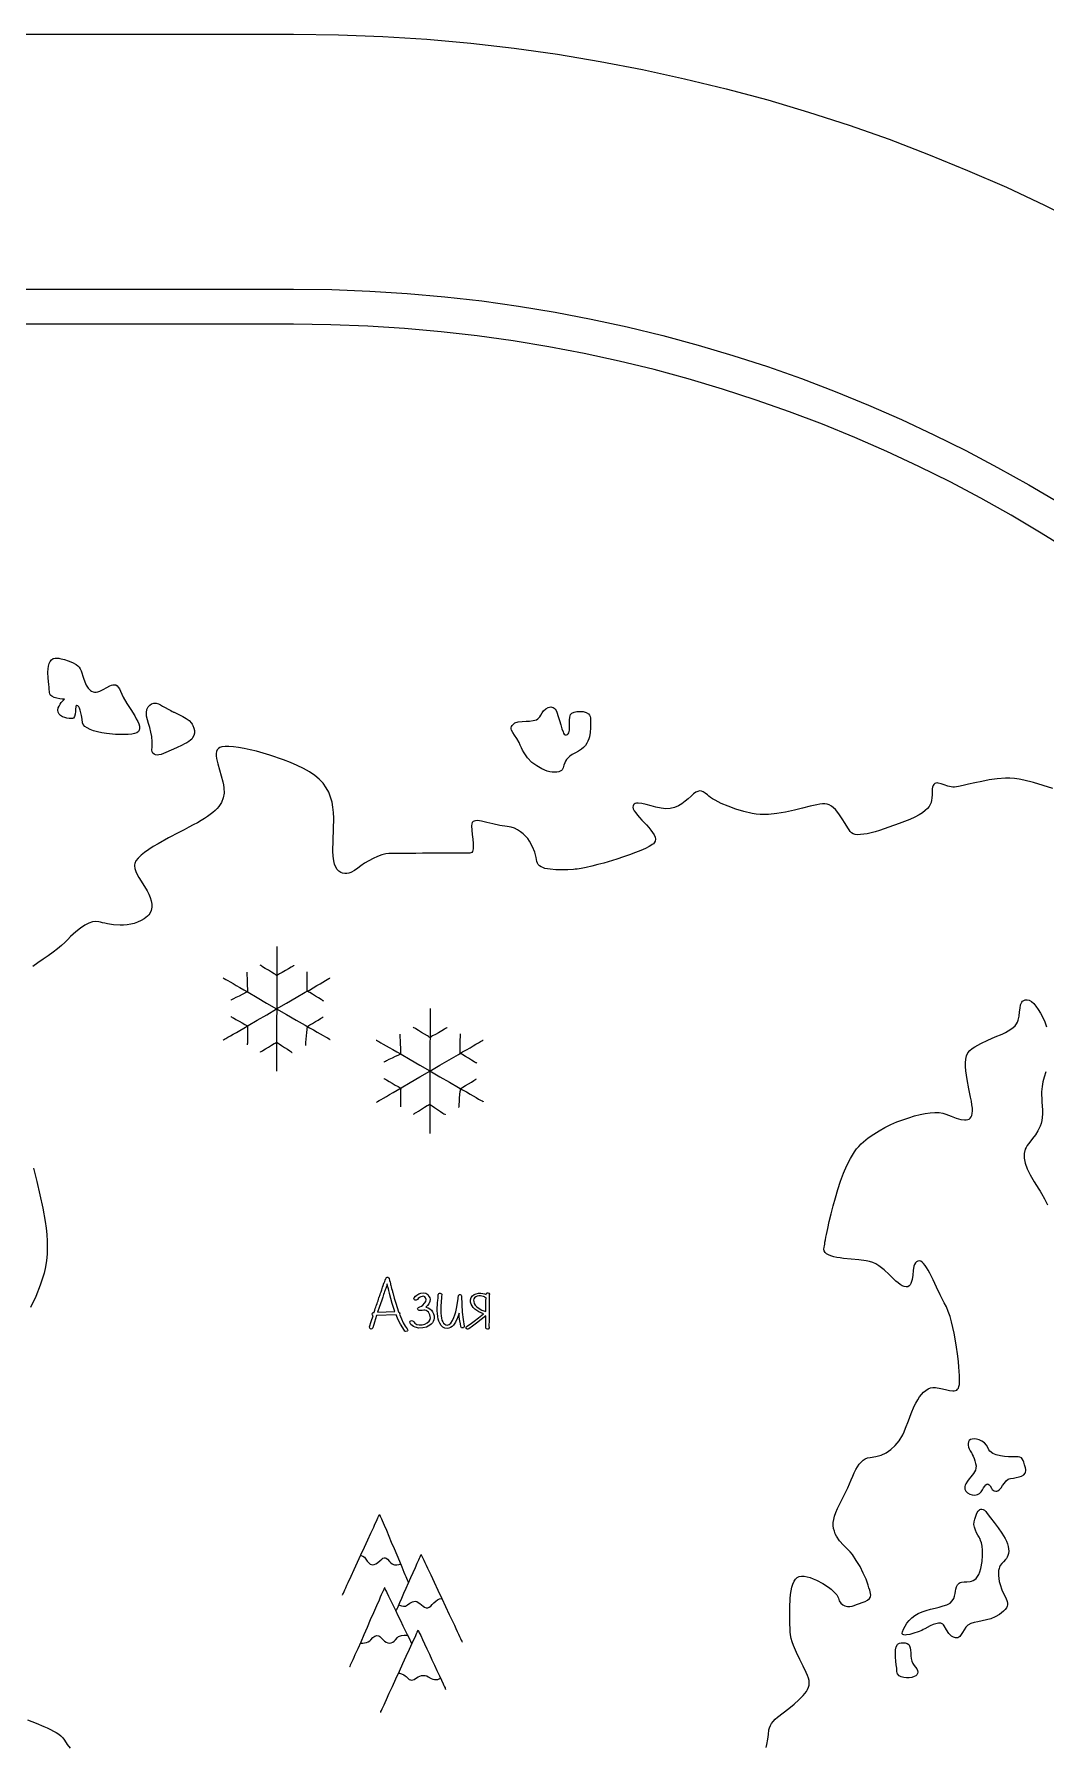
# Model space of a CAD drawing. Header units: millimetres. Extents: x 299 to 601, y 84 to 516.
# Drawn here: x 478.3 to 539.7, y 411.7 to 515.6 of the extents above; entities that cross this region are included whole.
import ezdxf

# ---------------------------------------------------------------- set-up
doc = ezdxf.new("R2010")
doc.units = ezdxf.units.MM
doc.layers.get('0').update_dxf_attribs({"linetype": 'CONTINUOUS', "true_color": 0xffffff})

msp = doc.modelspace()

# ---------------------------------------------------------------- linework, layer by layer
at = {"linetype": 'CONTINUOUS', "true_color": 0xffffff}
for points in [[(404.32, 515.58), (494.06, 515.58), (496.78, 515.54), (499.47, 515.44), (502.15, 515.27), (504.81, 515.03), (507.45, 514.73), (510.07, 514.36), (512.67, 513.93), (515.25, 513.44), (517.8, 512.88), (520.33, 512.27), (522.84, 511.59), (525.32, 510.85), (527.78, 510.05), (530.21, 509.2), (532.61, 508.28), (534.98, 507.31), (537.33, 506.29), (539.64, 505.21), (541.92, 504.07)], [(404.32, 500.11), (494.06, 500.11), (496.38, 500.08), (498.68, 499.99), (500.96, 499.84), (503.23, 499.64), (505.48, 499.39), (507.72, 499.07), (509.93, 498.71), (512.13, 498.28), (514.31, 497.81), (516.47, 497.28), (518.61, 496.7), (520.72, 496.08), (522.82, 495.4), (524.89, 494.67), (526.94, 493.89), (528.96, 493.06), (530.96, 492.19), (532.93, 491.26), (534.88, 490.3), (536.8, 489.28), (538.69, 488.23), (540.55, 487.13)], [(541.24, 484.18), (539.45, 485.3), (537.63, 486.38), (535.78, 487.41), (533.91, 488.4), (532.01, 489.34), (530.08, 490.24), (528.13, 491.09), (526.16, 491.9), (524.16, 492.66), (522.14, 493.37), (520.09, 494.04), (518.02, 494.65), (515.94, 495.22), (513.83, 495.73), (511.7, 496.19), (509.56, 496.6), (507.39, 496.96), (505.21, 497.27), (503.01, 497.52), (500.8, 497.72), (498.57, 497.86), (496.32, 497.94), (494.06, 497.97), (488.18, 497.97), (482.41, 497.97), (476.74, 497.97)], [(479.75, 477.7), (479.76, 477.7), (479.8, 477.7), (479.86, 477.68), (479.94, 477.67), (480.04, 477.65), (480.15, 477.62), (480.38, 477.55), (480.63, 477.45), (480.86, 477.31), (480.96, 477.23), (481.04, 477.15), (481.11, 477.05), (481.16, 476.94), (481.3, 476.48), (481.38, 476.26), (481.47, 476.06), (481.58, 475.88), (481.72, 475.75), (481.79, 475.7), (481.88, 475.67), (481.97, 475.65), (482.08, 475.65), (482.18, 475.67), (482.29, 475.7), (482.5, 475.8), (482.71, 475.92), (482.9, 476.03), (483, 476.07), (483.09, 476.09), (483.17, 476.09), (483.26, 476.08), (483.34, 476.03), (483.41, 475.95), (483.49, 475.84), (483.55, 475.7), (483.63, 475.52), (483.72, 475.34), (483.94, 474.96), (484.18, 474.58), (484.41, 474.21), (484.51, 474.03), (484.6, 473.86), (484.66, 473.71), (484.7, 473.57), (484.71, 473.44), (484.69, 473.33), (484.64, 473.25), (484.54, 473.18), (484.4, 473.14), (484.23, 473.1), (484.01, 473.08), (483.78, 473.07), (483.52, 473.07), (483.25, 473.08), (482.69, 473.14), (482.42, 473.18), (482.16, 473.24), (481.92, 473.3), (481.7, 473.38), (481.52, 473.47), (481.38, 473.56), (481.29, 473.67), (481.25, 473.78), (481.22, 474.01), (481.19, 474.22), (481.15, 474.39), (481.11, 474.54), (481.06, 474.66), (481.01, 474.75), (480.96, 474.81), (480.9, 474.84), (480.88, 474.84), (480.86, 474.82), (480.84, 474.79), (480.83, 474.74), (480.82, 474.61), (480.81, 474.46), (480.79, 474.3), (480.75, 474.17), (480.69, 474.07), (480.64, 474.05), (480.58, 474.04), (480.44, 474.04), (480.3, 474.06), (480.16, 474.1), (480.03, 474.15), (479.91, 474.22), (479.82, 474.31), (479.76, 474.42), (479.75, 474.54), (479.77, 474.68), (479.82, 474.8), (479.88, 474.92), (479.95, 475.02), (480.02, 475.1), (480.08, 475.16), (480.13, 475.2), (480.14, 475.21), (480.13, 475.21), (480.1, 475.22), (480.06, 475.22), (480, 475.22), (479.86, 475.24), (479.69, 475.27), (479.53, 475.32), (479.38, 475.39), (479.32, 475.43), (479.28, 475.48), (479.25, 475.54), (479.24, 475.61), (479.24, 475.69), (479.22, 475.81), (479.21, 475.95), (479.19, 476.11), (479.15, 476.48), (479.14, 476.86), (479.15, 477.05), (479.17, 477.22), (479.21, 477.37), (479.27, 477.5), (479.35, 477.61), (479.46, 477.68), (479.59, 477.71), (479.75, 477.7), (479.75, 477.7), (479.75, 477.7)], [(486.77, 474.43), (486.8, 474.42), (486.84, 474.4), (486.97, 474.34), (487.14, 474.26), (487.33, 474.16), (487.53, 474.04), (487.71, 473.91), (487.85, 473.76), (487.91, 473.69), (487.95, 473.61), (488, 473.46), (488.04, 473.31), (488.04, 473.16), (488.01, 473.01), (487.93, 472.86), (487.87, 472.79), (487.79, 472.72), (487.69, 472.64), (487.58, 472.57), (487.44, 472.5), (487.29, 472.42), (486.95, 472.27), (486.62, 472.11), (486.3, 471.97), (486.15, 471.91), (486.01, 471.86), (485.88, 471.83), (485.77, 471.82), (485.67, 471.83), (485.59, 471.87), (485.52, 471.93), (485.48, 472.02), (485.46, 472.14), (485.47, 472.3), (485.48, 472.63), (485.45, 472.94), (485.39, 473.22), (485.32, 473.49), (485.24, 473.73), (485.18, 473.96), (485.13, 474.18), (485.12, 474.4), (485.15, 474.59), (485.22, 474.74), (485.32, 474.85), (485.44, 474.93), (485.58, 474.97), (485.72, 474.97), (485.85, 474.94), (485.97, 474.88), (486.09, 474.8), (486.22, 474.72), (486.48, 474.58), (486.6, 474.52), (486.69, 474.47), (486.75, 474.44), (486.77, 474.43), (486.77, 474.43), (486.77, 474.43)], [(507.48, 473.78), (507.7, 473.84), (507.93, 473.86), (508.17, 473.87), (508.39, 473.88), (508.61, 473.91), (508.8, 473.97), (508.88, 474.02), (508.95, 474.08), (509.01, 474.15), (509.06, 474.24), (509.14, 474.38), (509.24, 474.51), (509.37, 474.62), (509.52, 474.7), (509.59, 474.73), (509.67, 474.74), (509.74, 474.73), (509.81, 474.71), (509.87, 474.67), (509.94, 474.61), (509.99, 474.53), (510.04, 474.42), (510.13, 474.17), (510.2, 473.91), (510.28, 473.65), (510.35, 473.42), (510.42, 473.23), (510.45, 473.16), (510.49, 473.1), (510.54, 473.06), (510.58, 473.04), (510.63, 473.04), (510.68, 473.07), (510.72, 473.12), (510.76, 473.18), (510.8, 473.34), (510.81, 473.53), (510.81, 473.74), (510.81, 473.95), (510.83, 474.13), (510.87, 474.28), (510.91, 474.33), (510.95, 474.37), (511.09, 474.42), (511.26, 474.46), (511.45, 474.47), (511.64, 474.46), (511.82, 474.41), (511.97, 474.32), (512.02, 474.25), (512.06, 474.17), (512.08, 474.08), (512.08, 473.97), (512.08, 473.73), (512.08, 473.47), (512.07, 473.2), (512.03, 472.93), (511.99, 472.8), (511.93, 472.67), (511.86, 472.54), (511.77, 472.41), (511.66, 472.29), (511.53, 472.17), (511.36, 472.06), (511.17, 471.95), (510.98, 471.85), (510.83, 471.75), (510.72, 471.65), (510.63, 471.55), (510.56, 471.45), (510.52, 471.36), (510.46, 471.2), (510.42, 471.05), (510.36, 470.93), (510.32, 470.88), (510.25, 470.84), (510.16, 470.81), (510.04, 470.79), (509.9, 470.78), (509.76, 470.79), (509.61, 470.81), (509.45, 470.85), (509.13, 470.98), (508.82, 471.16), (508.53, 471.38), (508.26, 471.65), (508.05, 471.95), (507.96, 472.11), (507.89, 472.27), (507.82, 472.43), (507.75, 472.58), (507.61, 472.82), (507.47, 473.03), (507.36, 473.19), (507.29, 473.34), (507.27, 473.41), (507.27, 473.48), (507.29, 473.55), (507.33, 473.62), (507.4, 473.7), (507.48, 473.78), (507.48, 473.78), (507.48, 473.78)], [(540.16, 469.79), (539.57, 469.97), (538.98, 470.15), (538.39, 470.3), (538.1, 470.35), (537.82, 470.39), (537.54, 470.41), (537.28, 470.41), (536.77, 470.37), (536.29, 470.31), (535.84, 470.22), (535.42, 470.14), (535.04, 470.05), (534.71, 469.97), (534.42, 469.91), (534.19, 469.88), (534.08, 469.88), (533.98, 469.89), (533.77, 469.94), (533.56, 470.01), (533.37, 470.08), (533.2, 470.12), (533.12, 470.13), (533.05, 470.12), (532.99, 470.09), (532.93, 470.04), (532.89, 469.98), (532.85, 469.88), (532.83, 469.77), (532.82, 469.66), (532.82, 469.43), (532.81, 469.2), (532.79, 469.08), (532.76, 468.95), (532.71, 468.83), (532.64, 468.7), (532.54, 468.58), (532.41, 468.45), (532.24, 468.32), (532.03, 468.19), (531.77, 468.05), (531.47, 467.92), (530.82, 467.66), (530.2, 467.44), (529.63, 467.25), (529.37, 467.17), (529.12, 467.1), (528.89, 467.05), (528.68, 467.02), (528.48, 467), (528.31, 466.99), (528.16, 467.01), (528.03, 467.05), (527.92, 467.1), (527.85, 467.18), (527.78, 467.28), (527.71, 467.4), (527.55, 467.67), (527.37, 467.96), (527.17, 468.25), (526.95, 468.51), (526.83, 468.62), (526.71, 468.72), (526.58, 468.8), (526.45, 468.85), (526.31, 468.87), (526.16, 468.87), (526.01, 468.84), (525.83, 468.8), (525.63, 468.76), (525.42, 468.71), (524.96, 468.59), (524.46, 468.47), (523.93, 468.36), (523.4, 468.28), (522.88, 468.22), (522.63, 468.22), (522.38, 468.22), (522.14, 468.24), (521.9, 468.28), (521.4, 468.39), (520.91, 468.53), (520.44, 468.71), (520.02, 468.89), (519.83, 468.98), (519.66, 469.08), (519.5, 469.17), (519.37, 469.25), (519.26, 469.33), (519.18, 469.4), (519.05, 469.51), (518.93, 469.59), (518.82, 469.64), (518.71, 469.65), (518.6, 469.62), (518.48, 469.56), (518.34, 469.47), (518.19, 469.33), (518.02, 469.17), (517.83, 469.02), (517.63, 468.87), (517.42, 468.74), (517.18, 468.64), (516.93, 468.58), (516.66, 468.56), (516.51, 468.57), (516.37, 468.59), (516.06, 468.66), (515.76, 468.74), (515.47, 468.82), (515.2, 468.88), (514.98, 468.9), (514.88, 468.9), (514.8, 468.88), (514.74, 468.85), (514.7, 468.81), (514.67, 468.74), (514.66, 468.66), (514.68, 468.56), (514.74, 468.44), (514.83, 468.31), (514.93, 468.18), (515.06, 468.03), (515.2, 467.88), (515.48, 467.58), (515.62, 467.42), (515.74, 467.27), (515.85, 467.12), (515.94, 466.97), (516, 466.84), (516.02, 466.71), (516.01, 466.59), (515.95, 466.49), (515.9, 466.44), (515.83, 466.39), (515.75, 466.34), (515.65, 466.28), (515.42, 466.16), (515.13, 466.03), (514.81, 465.9), (514.46, 465.77), (514.08, 465.64), (513.69, 465.51), (512.9, 465.27), (512.52, 465.17), (512.16, 465.08), (511.82, 465), (511.52, 464.94), (511.27, 464.9), (511.16, 464.89), (511.06, 464.88), (510.71, 464.86), (510.34, 464.85), (509.97, 464.86), (509.63, 464.89), (509.32, 464.94), (509.19, 464.99), (509.08, 465.04), (508.98, 465.1), (508.91, 465.18), (508.86, 465.26), (508.83, 465.36), (508.81, 465.48), (508.78, 465.61), (508.7, 465.92), (508.56, 466.25), (508.38, 466.59), (508.27, 466.75), (508.14, 466.9), (508, 467.05), (507.84, 467.17), (507.66, 467.29), (507.47, 467.38), (507.26, 467.44), (507.03, 467.48), (506.57, 467.55), (506.16, 467.64), (505.79, 467.73), (505.47, 467.8), (505.34, 467.82), (505.22, 467.84), (505.11, 467.83), (505.02, 467.81), (504.96, 467.78), (504.9, 467.72), (504.87, 467.64), (504.86, 467.53), (504.88, 467.27), (504.9, 467), (504.94, 466.72), (504.96, 466.46), (504.97, 466.22), (504.96, 466.12), (504.94, 466.04), (504.91, 465.97), (504.87, 465.91), (504.82, 465.88), (504.75, 465.87), (504.7, 465.87), (504.63, 465.87), (504.54, 465.87), (504.44, 465.87), (504.32, 465.87), (504.18, 465.87), (503.87, 465.87), (503.51, 465.86), (503.13, 465.86), (502.72, 465.86), (502.3, 465.86), (501.88, 465.86), (501.47, 465.85), (501.09, 465.85), (500.73, 465.85), (500.42, 465.85), (500.28, 465.85), (500.16, 465.85), (500.05, 465.85), (499.96, 465.85), (499.89, 465.85), (499.84, 465.85), (499.65, 465.82), (499.42, 465.76), (499.16, 465.67), (498.89, 465.54), (498.62, 465.4), (498.37, 465.25), (498.14, 465.1), (497.95, 464.95), (497.76, 464.81), (497.53, 464.7), (497.41, 464.66), (497.28, 464.64), (497.16, 464.63), (497.03, 464.65), (496.92, 464.7), (496.81, 464.77), (496.71, 464.88), (496.62, 465.02), (496.55, 465.2), (496.5, 465.41), (496.46, 465.68), (496.45, 465.98), (496.46, 466.66), (496.49, 467.33), (496.5, 468), (496.48, 468.33), (496.44, 468.65), (496.39, 468.97), (496.3, 469.27), (496.19, 469.56), (496.04, 469.84), (495.85, 470.11), (495.62, 470.36), (495.35, 470.59), (495.02, 470.8), (494.65, 471), (494.27, 471.19), (493.86, 471.37), (493.45, 471.53), (492.62, 471.82), (492.21, 471.94), (491.81, 472.05), (491.42, 472.14), (491.06, 472.22), (490.72, 472.28), (490.41, 472.32), (490.13, 472.34), (489.9, 472.34), (489.71, 472.32), (489.58, 472.28), (489.49, 472.22), (489.42, 472.13), (489.38, 472.03), (489.36, 471.91), (489.36, 471.77), (489.38, 471.62), (489.46, 471.29), (489.56, 470.93), (489.67, 470.56), (489.77, 470.19), (489.81, 470.01), (489.83, 469.83), (489.84, 469.51), (489.79, 469.22), (489.69, 468.95), (489.61, 468.82), (489.52, 468.7), (489.41, 468.57), (489.29, 468.45), (489.15, 468.33), (489, 468.21), (488.83, 468.09), (488.64, 467.97), (488.44, 467.84), (488.22, 467.71), (487.97, 467.58), (487.7, 467.44), (487.41, 467.28), (487.1, 467.12), (486.46, 466.79), (485.83, 466.44), (485.53, 466.27), (485.26, 466.09), (485.01, 465.91), (484.8, 465.74), (484.62, 465.57), (484.49, 465.4), (484.42, 465.24), (484.4, 465.16), (484.39, 465.09), (484.42, 464.93), (484.48, 464.76), (484.56, 464.58), (484.67, 464.39), (484.91, 464), (485.16, 463.59), (485.26, 463.38), (485.36, 463.18), (485.42, 462.97), (485.46, 462.77), (485.46, 462.58), (485.42, 462.39), (485.32, 462.21), (485.26, 462.13), (485.18, 462.04), (484.99, 461.89), (484.8, 461.77), (484.59, 461.68), (484.38, 461.6), (484.17, 461.55), (483.95, 461.52), (483.74, 461.5), (483.53, 461.5), (483.12, 461.52), (482.76, 461.58), (482.6, 461.61), (482.45, 461.64), (482.33, 461.67), (482.23, 461.7), (482.04, 461.72), (481.84, 461.69), (481.62, 461.62), (481.38, 461.5), (481.12, 461.32), (480.83, 461.09), (480.68, 460.95), (480.52, 460.8), (480.35, 460.63), (480.17, 460.45), (479.97, 460.26), (479.73, 460.06), (479.46, 459.85), (479.16, 459.64), (478.85, 459.43), (478.53, 459.21), (478.22, 458.98)], [(493.04, 460.2), (493.04, 460.18), (493.04, 460.11), (493.04, 460.01), (493.04, 459.87), (493.04, 459.7), (493.04, 459.5), (493.04, 459.27), (493.04, 459.02), (493.04, 458.74), (493.04, 458.44), (493.04, 458.13), (493.04, 457.8), (493.04, 457.12), (493.04, 456.41), (493.03, 455.71), (493.03, 455.03), (493.03, 454.7), (493.03, 454.39), (493.03, 454.09), (493.03, 453.81), (493.03, 453.56), (493.03, 453.33), (493.03, 453.13), (493.03, 452.96), (493.03, 452.82), (493.03, 452.72), (493.03, 452.65), (493.03, 452.63)], [(489.78, 458.29), (489.8, 458.28), (489.85, 458.25), (489.94, 458.2), (490.06, 458.13), (490.21, 458.05), (490.38, 457.95), (490.58, 457.83), (490.79, 457.71), (491.03, 457.57), (491.29, 457.42), (491.84, 457.11), (492.42, 456.77), (493.03, 456.42), (493.63, 456.07), (494.22, 455.74), (494.77, 455.42), (495.03, 455.27), (495.26, 455.14), (495.48, 455.01), (495.68, 454.9), (495.85, 454.8), (496, 454.71), (496.12, 454.65), (496.21, 454.6), (496.26, 454.56), (496.28, 454.55)], [(489.79, 454.52), (489.81, 454.53), (489.87, 454.57), (489.95, 454.62), (490.07, 454.69), (490.22, 454.77), (490.39, 454.87), (490.59, 454.99), (490.8, 455.11), (491.04, 455.25), (491.29, 455.4), (491.84, 455.72), (492.43, 456.06), (493.03, 456.41), (493.63, 456.76), (494.22, 457.1), (494.76, 457.42), (495.02, 457.56), (495.25, 457.7), (495.47, 457.83), (495.67, 457.94), (495.84, 458.04), (495.99, 458.13), (496.1, 458.2), (496.19, 458.25), (496.25, 458.28), (496.26, 458.29)], [(491.21, 458.64), (491.21, 458.63), (491.22, 458.59), (491.22, 458.53), (491.22, 458.46), (491.23, 458.26), (491.24, 458.04), (491.24, 457.82), (491.25, 457.63), (491.25, 457.55), (491.26, 457.49), (491.26, 457.45), (491.26, 457.44), (491.25, 457.44), (491.21, 457.42), (491.16, 457.4), (491.1, 457.36), (490.94, 457.29), (490.75, 457.19), (490.56, 457.1), (490.4, 457.03), (490.33, 456.99), (490.28, 456.97), (490.25, 456.95), (490.24, 456.95)], [(494.08, 459.04), (494.07, 459.03), (494.04, 459.02), (493.99, 458.99), (493.92, 458.95), (493.75, 458.85), (493.56, 458.74), (493.37, 458.63), (493.2, 458.54), (493.14, 458.5), (493.09, 458.47), (493.05, 458.45), (493.04, 458.44), (493.03, 458.45), (493, 458.47), (492.95, 458.5), (492.88, 458.54), (492.72, 458.64), (492.53, 458.76), (492.34, 458.87), (492.18, 458.97), (492.12, 459.01), (492.07, 459.04), (492.03, 459.06), (492.02, 459.07)], [(495.88, 456.89), (495.87, 456.9), (495.84, 456.91), (495.79, 456.94), (495.73, 456.98), (495.57, 457.08), (495.38, 457.19), (495.2, 457.3), (495.04, 457.4), (494.98, 457.43), (494.93, 457.46), (494.89, 457.48), (494.88, 457.49), (494.88, 457.5), (494.88, 457.54), (494.88, 457.6), (494.88, 457.67), (494.89, 457.86), (494.89, 458.08), (494.89, 458.3), (494.89, 458.49), (494.89, 458.56), (494.89, 458.62), (494.89, 458.66), (494.89, 458.67)], [(502.34, 456.43), (502.34, 456.41), (502.34, 456.35), (502.34, 456.24), (502.34, 456.11), (502.34, 455.93), (502.34, 455.73), (502.34, 455.5), (502.34, 455.25), (502.34, 454.97), (502.34, 454.68), (502.33, 454.36), (502.33, 454.04), (502.33, 453.35), (502.33, 452.65), (502.33, 451.94), (502.33, 451.26), (502.33, 450.93), (502.33, 450.62), (502.33, 450.32), (502.33, 450.04), (502.33, 449.79), (502.33, 449.56), (502.32, 449.36), (502.32, 449.19), (502.32, 449.05), (502.32, 448.95), (502.32, 448.88), (502.32, 448.86)], [(522.75, 411.58), (522.79, 411.76), (522.84, 412.08), (522.88, 412.37), (522.92, 412.65), (522.96, 412.78), (523.01, 412.91), (523.08, 413.03), (523.17, 413.16), (523.29, 413.29), (523.44, 413.42), (523.78, 413.69), (524.12, 413.95), (524.45, 414.21), (524.74, 414.47), (524.99, 414.73), (525.1, 414.85), (525.19, 414.98), (525.26, 415.11), (525.31, 415.24), (525.35, 415.37), (525.36, 415.5), (525.35, 415.64), (525.31, 415.79), (525.25, 415.95), (525.18, 416.13), (525, 416.51), (524.79, 416.92), (524.58, 417.34), (524.4, 417.77), (524.32, 417.99), (524.26, 418.2), (524.22, 418.41), (524.21, 418.61), (524.2, 418.82), (524.19, 419.05), (524.19, 419.3), (524.18, 419.55), (524.18, 420.09), (524.2, 420.61), (524.23, 420.86), (524.26, 421.09), (524.31, 421.31), (524.37, 421.5), (524.44, 421.67), (524.53, 421.8), (524.63, 421.9), (524.76, 421.95), (524.9, 421.97), (525.06, 421.97), (525.24, 421.94), (525.42, 421.89), (525.61, 421.82), (525.8, 421.74), (526.18, 421.54), (526.53, 421.31), (526.69, 421.19), (526.82, 421.07), (526.94, 420.95), (527.03, 420.84), (527.1, 420.73), (527.13, 420.64), (527.19, 420.48), (527.28, 420.35), (527.4, 420.25), (527.53, 420.18), (527.68, 420.14), (527.83, 420.13), (527.97, 420.15), (528.1, 420.2), (528.24, 420.27), (528.41, 420.32), (528.58, 420.38), (528.75, 420.45), (528.9, 420.53), (529.02, 420.63), (529.06, 420.69), (529.09, 420.75), (529.1, 420.83), (529.09, 420.92), (529.07, 421.02), (529.04, 421.14), (528.99, 421.28), (528.94, 421.44), (528.81, 421.79), (528.64, 422.17), (528.45, 422.56), (528.22, 422.94), (527.98, 423.29), (527.84, 423.45), (527.71, 423.59), (527.44, 423.86), (527.21, 424.12), (527.02, 424.41), (526.94, 424.55), (526.89, 424.71), (526.84, 424.87), (526.82, 425.05), (526.82, 425.23), (526.85, 425.42), (526.89, 425.63), (526.97, 425.85), (527.07, 426.08), (527.2, 426.33), (527.47, 426.85), (527.7, 427.35), (527.9, 427.83), (528, 428.05), (528.09, 428.25), (528.19, 428.45), (528.29, 428.62), (528.39, 428.78), (528.51, 428.91), (528.63, 429.02), (528.76, 429.11), (528.91, 429.16), (529.07, 429.19), (529.4, 429.24), (529.73, 429.33), (530.03, 429.47), (530.32, 429.66), (530.59, 429.91), (530.83, 430.2), (531.04, 430.56), (531.13, 430.75), (531.21, 430.97), (531.38, 431.41), (531.55, 431.86), (531.74, 432.29), (531.84, 432.49), (531.95, 432.68), (532.06, 432.86), (532.18, 433.01), (532.31, 433.15), (532.44, 433.26), (532.58, 433.35), (532.72, 433.41), (532.87, 433.44), (533.03, 433.43), (533.35, 433.38), (533.63, 433.32), (533.87, 433.26), (534.08, 433.23), (534.17, 433.23), (534.25, 433.25), (534.32, 433.28), (534.37, 433.33), (534.42, 433.4), (534.45, 433.49), (534.48, 433.61), (534.49, 433.76), (534.49, 433.94), (534.48, 434.16), (534.47, 434.41), (534.45, 434.69), (534.42, 435), (534.39, 435.33), (534.29, 436.02), (534.17, 436.73), (534, 437.42), (533.91, 437.74), (533.8, 438.04), (533.69, 438.32), (533.56, 438.57), (533.32, 439.05), (533.09, 439.52), (532.88, 439.97), (532.78, 440.17), (532.68, 440.37), (532.58, 440.55), (532.49, 440.71), (532.4, 440.84), (532.31, 440.96), (532.22, 441.04), (532.13, 441.1), (532.04, 441.12), (531.95, 441.11), (531.87, 441.07), (531.81, 441), (531.76, 440.9), (531.72, 440.79), (531.68, 440.54), (531.65, 440.26), (531.61, 439.99), (531.58, 439.86), (531.54, 439.75), (531.49, 439.66), (531.43, 439.6), (531.34, 439.55), (531.24, 439.54), (531.12, 439.56), (531, 439.61), (530.88, 439.68), (530.76, 439.78), (530.63, 439.89), (530.5, 440.01), (530.22, 440.29), (529.92, 440.57), (529.59, 440.82), (529.41, 440.93), (529.23, 441.02), (529.03, 441.09), (528.82, 441.13), (528.37, 441.19), (527.9, 441.23), (527.45, 441.27), (527.24, 441.3), (527.03, 441.33), (526.85, 441.37), (526.68, 441.42), (526.54, 441.48), (526.42, 441.55), (526.33, 441.63), (526.27, 441.72), (526.24, 441.83), (526.26, 441.96), (526.28, 442.04), (526.3, 442.14), (526.32, 442.26), (526.35, 442.4), (526.38, 442.55), (526.41, 442.72), (526.49, 443.09), (526.58, 443.51), (526.69, 443.97), (526.81, 444.45), (526.95, 444.95), (527.1, 445.45), (527.26, 445.96), (527.45, 446.44), (527.65, 446.91), (527.87, 447.34), (528.11, 447.73), (528.24, 447.91), (528.37, 448.07), (528.51, 448.22), (528.65, 448.35), (528.95, 448.58), (529.28, 448.81), (529.61, 449.02), (529.96, 449.21), (530.32, 449.39), (530.68, 449.55), (531.04, 449.69), (531.4, 449.81), (531.75, 449.92), (532.09, 450), (532.41, 450.07), (532.71, 450.11), (532.99, 450.12), (533.25, 450.12), (533.47, 450.09), (533.66, 450.03), (533.98, 449.9), (534.28, 449.79), (534.56, 449.71), (534.79, 449.67), (534.89, 449.68), (534.99, 449.7), (535.07, 449.73), (535.13, 449.79), (535.19, 449.86), (535.23, 449.95), (535.26, 450.07), (535.27, 450.22), (535.27, 450.39), (535.24, 450.59), (535.21, 450.81), (535.16, 451.05), (535.05, 451.57), (534.95, 452.12), (534.87, 452.66), (534.86, 452.91), (534.86, 453.15), (534.88, 453.37), (534.92, 453.57), (535, 453.74), (535.11, 453.88), (535.25, 454), (535.41, 454.11), (535.59, 454.22), (535.79, 454.32), (536.21, 454.52), (536.65, 454.71), (537.07, 454.89), (537.27, 454.99), (537.45, 455.08), (537.61, 455.18), (537.75, 455.28), (537.86, 455.39), (537.94, 455.5), (538, 455.61), (538.04, 455.73), (538.1, 455.98), (538.13, 456.23), (538.16, 456.46), (538.19, 456.66), (538.27, 456.83), (538.32, 456.89), (538.39, 456.93), (538.48, 456.96), (538.59, 456.97), (538.72, 456.94), (538.85, 456.87), (538.99, 456.74), (539.13, 456.58), (539.27, 456.38), (539.41, 456.15), (539.54, 455.89), (539.66, 455.62), (539.77, 455.33)], [(490.24, 455.96), (490.25, 455.95), (490.28, 455.93), (490.33, 455.9), (490.4, 455.87), (490.56, 455.77), (490.75, 455.67), (490.94, 455.56), (491.1, 455.47), (491.17, 455.43), (491.22, 455.4), (491.25, 455.39), (491.26, 455.38), (491.26, 455.37), (491.26, 455.33), (491.26, 455.27), (491.26, 455.2), (491.26, 455.02), (491.25, 454.81), (491.25, 454.6), (491.25, 454.41), (491.25, 454.34), (491.24, 454.28), (491.24, 454.25), (491.24, 454.23)], [(494.8, 454.2), (494.8, 454.22), (494.8, 454.25), (494.81, 454.31), (494.81, 454.38), (494.83, 454.57), (494.85, 454.77), (494.87, 454.98), (494.89, 455.17), (494.89, 455.24), (494.9, 455.3), (494.9, 455.33), (494.9, 455.35), (494.91, 455.35), (494.94, 455.37), (494.99, 455.4), (495.05, 455.44), (495.2, 455.53), (495.38, 455.64), (495.55, 455.74), (495.7, 455.84), (495.76, 455.87), (495.81, 455.9), (495.84, 455.92), (495.85, 455.93)], [(503.38, 455.27), (503.36, 455.26), (503.33, 455.25), (503.28, 455.22), (503.21, 455.18), (503.05, 455.08), (502.86, 454.97), (502.67, 454.86), (502.5, 454.77), (502.43, 454.73), (502.38, 454.7), (502.35, 454.68), (502.34, 454.68), (502.32, 454.68), (502.29, 454.7), (502.24, 454.73), (502.18, 454.77), (502.01, 454.87), (501.83, 454.99), (501.64, 455.1), (501.48, 455.2), (501.41, 455.24), (501.36, 455.27), (501.33, 455.29), (501.32, 455.3)], [(492.04, 453.79), (492.05, 453.8), (492.08, 453.82), (492.13, 453.85), (492.19, 453.89), (492.35, 453.98), (492.53, 454.1), (492.72, 454.21), (492.88, 454.31), (492.94, 454.34), (492.99, 454.38), (493.02, 454.39), (493.03, 454.4), (493.04, 454.39), (493.07, 454.37), (493.12, 454.34), (493.18, 454.3), (493.33, 454.2), (493.5, 454.08), (493.68, 453.96), (493.83, 453.86), (493.89, 453.82), (493.93, 453.79), (493.96, 453.77), (493.97, 453.76)], [(499.07, 454.52), (499.09, 454.51), (499.15, 454.48), (499.23, 454.43), (499.35, 454.36), (499.5, 454.28), (499.67, 454.18), (499.87, 454.07), (500.09, 453.94), (500.33, 453.8), (500.58, 453.66), (501.13, 453.34), (501.72, 453), (502.32, 452.65), (502.93, 452.3), (503.52, 451.97), (504.07, 451.65), (504.32, 451.5), (504.56, 451.37), (504.78, 451.24), (504.97, 451.13), (505.15, 451.03), (505.29, 450.94), (505.41, 450.88), (505.5, 450.83), (505.56, 450.79), (505.57, 450.78)], [(499.09, 450.75), (499.11, 450.76), (499.16, 450.8), (499.25, 450.85), (499.37, 450.92), (499.51, 451), (499.69, 451.1), (499.88, 451.22), (500.1, 451.34), (500.34, 451.48), (500.59, 451.63), (501.14, 451.95), (501.72, 452.29), (502.32, 452.64), (502.93, 452.99), (503.51, 453.33), (504.06, 453.65), (504.31, 453.8), (504.55, 453.93), (504.77, 454.06), (504.96, 454.18), (505.13, 454.28), (505.28, 454.36), (505.4, 454.43), (505.49, 454.48), (505.54, 454.51), (505.56, 454.52)], [(500.51, 454.87), (500.51, 454.86), (500.51, 454.82), (500.51, 454.76), (500.51, 454.69), (500.52, 454.49), (500.53, 454.27), (500.54, 454.05), (500.55, 453.86), (500.55, 453.78), (500.55, 453.72), (500.55, 453.68), (500.55, 453.67), (500.54, 453.67), (500.51, 453.65), (500.46, 453.63), (500.39, 453.59), (500.23, 453.52), (500.04, 453.43), (499.85, 453.34), (499.69, 453.26), (499.63, 453.23), (499.58, 453.2), (499.54, 453.19), (499.53, 453.18)], [(505.18, 453.12), (505.17, 453.13), (505.13, 453.14), (505.08, 453.17), (505.02, 453.21), (504.86, 453.31), (504.68, 453.42), (504.49, 453.53), (504.33, 453.63), (504.27, 453.66), (504.22, 453.69), (504.19, 453.71), (504.18, 453.72), (504.18, 453.73), (504.18, 453.77), (504.18, 453.83), (504.18, 453.9), (504.18, 454.09), (504.18, 454.31), (504.18, 454.53), (504.19, 454.72), (504.19, 454.79), (504.19, 454.85), (504.19, 454.89), (504.19, 454.9)], [(499.53, 452.19), (499.54, 452.18), (499.58, 452.16), (499.63, 452.14), (499.69, 452.1), (499.86, 452.01), (500.04, 451.9), (500.23, 451.79), (500.4, 451.7), (500.46, 451.66), (500.51, 451.63), (500.54, 451.62), (500.56, 451.61), (500.56, 451.6), (500.56, 451.56), (500.55, 451.5), (500.55, 451.43), (500.55, 451.25), (500.55, 451.04), (500.54, 450.83), (500.54, 450.64), (500.54, 450.57), (500.54, 450.51), (500.54, 450.48), (500.54, 450.46)], [(504.09, 450.43), (504.09, 450.45), (504.1, 450.48), (504.1, 450.54), (504.11, 450.61), (504.13, 450.8), (504.14, 451), (504.16, 451.21), (504.18, 451.4), (504.19, 451.47), (504.19, 451.53), (504.2, 451.56), (504.2, 451.58), (504.21, 451.58), (504.24, 451.6), (504.28, 451.63), (504.34, 451.67), (504.5, 451.76), (504.67, 451.87), (504.85, 451.97), (505, 452.07), (505.06, 452.1), (505.11, 452.13), (505.14, 452.15), (505.15, 452.16)], [(539.73, 452.59), (539.63, 452.28), (539.55, 451.99), (539.5, 451.7), (539.47, 451.37), (539.47, 451.19), (539.48, 450.98), (539.49, 450.76), (539.51, 450.52), (539.53, 450.27), (539.53, 450.04), (539.51, 449.83), (539.48, 449.64), (539.44, 449.46), (539.38, 449.3), (539.25, 449.02), (539.09, 448.77), (538.92, 448.54), (538.75, 448.33), (538.59, 448.12), (538.53, 448.01), (538.47, 447.89), (538.42, 447.64), (538.42, 447.36), (538.48, 447.05), (538.6, 446.71), (538.78, 446.34), (539.01, 445.92), (539.3, 445.47), (539.38, 445.34), (539.47, 445.2), (539.64, 444.88), (539.82, 444.52)], [(501.33, 450.02), (501.34, 450.03), (501.37, 450.05), (501.42, 450.08), (501.49, 450.12), (501.65, 450.21), (501.83, 450.33), (502.01, 450.44), (502.17, 450.54), (502.23, 450.57), (502.28, 450.61), (502.32, 450.62), (502.33, 450.63), (502.34, 450.62), (502.37, 450.6), (502.41, 450.57), (502.47, 450.53), (502.62, 450.43), (502.8, 450.31), (502.97, 450.19), (503.12, 450.09), (503.18, 450.05), (503.23, 450.02), (503.26, 450), (503.27, 449.99)], [(478.26, 446.74), (478.46, 445.94), (478.65, 445.13), (478.83, 444.32), (478.97, 443.51), (479.03, 443.11), (479.07, 442.71), (479.09, 442.31), (479.1, 441.92), (479.09, 441.52), (479.05, 441.14), (478.99, 440.75), (478.91, 440.37), (478.8, 440.01), (478.68, 439.65), (478.4, 438.96), (478.09, 438.29)], [(499.09, 437.8), (498.96, 437.4), (498.86, 437.05), (498.81, 436.99), (498.74, 436.98), (498.68, 437.03), (498.67, 437.11), (498.76, 437.43), (498.88, 437.79), (498.84, 437.84), (498.82, 437.88), (498.85, 437.95), (498.89, 437.98), (498.95, 437.99), (498.95, 438.01), (498.97, 438.06), (499, 438.13), (499.02, 438.22), (499.05, 438.3), (499.08, 438.38), (499.09, 438.43), (499.1, 438.45), (499.11, 438.47), (499.13, 438.53), (499.15, 438.61), (499.19, 438.7), (499.22, 438.79), (499.24, 438.87), (499.26, 438.93), (499.27, 438.95), (499.27, 438.97), (499.29, 439.02), (499.31, 439.08), (499.34, 439.16), (499.37, 439.24), (499.39, 439.31), (499.41, 439.36), (499.41, 439.37), (499.43, 439.44), (499.46, 439.52), (499.5, 439.63), (499.54, 439.76), (499.55, 439.77), (499.56, 439.79), (499.59, 439.87), (499.61, 439.94), (499.62, 439.97), (499.63, 439.98), (499.66, 440.05), (499.67, 440.07), (499.67, 440.08), (499.69, 440.1), (499.73, 440.12), (499.77, 440.13), (499.84, 440.09), (499.84, 440.08), (499.86, 440.06), (499.86, 440.03), (499.88, 439.95), (499.89, 439.94), (499.89, 439.92), (499.92, 439.83), (499.94, 439.75), (499.95, 439.72), (499.95, 439.71), (499.95, 439.69), (499.97, 439.63), (499.99, 439.54), (500.01, 439.45), (500.04, 439.35), (500.06, 439.27), (500.07, 439.21), (500.08, 439.19), (500.17, 438.85), (500.26, 438.55), (500.34, 438.28), (500.43, 438.03), (500.48, 437.99), (500.5, 437.94), (500.48, 437.88), (500.6, 437.6), (500.72, 437.36), (500.84, 437.16), (500.96, 436.99), (500.99, 436.91), (500.98, 436.88), (500.95, 436.85), (500.88, 436.83), (500.81, 436.86), (500.68, 437.05), (500.54, 437.27), (500.41, 437.53), (500.28, 437.84), (499.09, 437.8), (499.09, 437.8), (499.09, 437.8)], [(499.16, 438), (500.21, 438.04), (500.13, 438.28), (500.05, 438.54), (499.97, 438.83), (499.88, 439.14), (499.88, 439.16), (499.86, 439.23), (499.84, 439.32), (499.81, 439.43), (499.78, 439.54), (499.76, 439.63), (499.74, 439.7), (499.74, 439.72), (499.69, 439.57), (499.65, 439.45), (499.62, 439.36), (499.6, 439.31), (499.58, 439.26), (499.55, 439.18), (499.52, 439.07), (499.47, 438.92), (499.41, 438.74), (499.33, 438.52), (499.25, 438.28), (499.16, 438), (499.16, 438), (499.16, 438)], [(501.37, 438.88), (501.45, 438.97), (501.55, 439.04), (501.67, 439.11), (501.79, 439.15), (501.94, 439.17), (502.08, 439.15), (502.2, 439.07), (502.29, 438.94), (502.32, 438.87), (502.34, 438.8), (502.33, 438.66), (502.27, 438.52), (502.19, 438.41), (502.09, 438.31), (502.22, 438.27), (502.33, 438.21), (502.43, 438.13), (502.5, 438.02), (502.56, 437.9), (502.59, 437.78), (502.6, 437.65), (502.58, 437.53), (502.54, 437.44), (502.49, 437.35), (502.42, 437.27), (502.33, 437.21), (502.13, 437.1), (501.9, 437.05), (501.66, 437.04), (501.44, 437.09), (501.34, 437.13), (501.25, 437.19), (501.18, 437.26), (501.13, 437.34), (501.12, 437.42), (501.14, 437.45), (501.18, 437.47), (501.22, 437.49), (501.27, 437.48), (501.32, 437.46), (501.35, 437.42), (501.42, 437.33), (501.54, 437.26), (501.69, 437.23), (501.86, 437.24), (502.03, 437.28), (502.17, 437.36), (502.28, 437.46), (502.34, 437.57), (502.36, 437.66), (502.35, 437.75), (502.33, 437.84), (502.29, 437.92), (502.24, 438), (502.17, 438.06), (502.1, 438.1), (502.02, 438.12), (501.96, 438.12), (501.86, 438.11), (501.81, 438.11), (501.77, 438.1), (501.72, 438.1), (501.68, 438.1), (501.64, 438.13), (501.61, 438.16), (501.59, 438.2), (501.6, 438.24), (501.64, 438.28), (501.65, 438.28), (501.68, 438.3), (501.73, 438.32), (501.83, 438.37), (501.9, 438.43), (502.01, 438.55), (502.08, 438.66), (502.1, 438.77), (502.07, 438.87), (502.03, 438.93), (501.99, 438.96), (501.93, 438.97), (501.86, 438.96), (501.78, 438.93), (501.7, 438.89), (501.63, 438.83), (501.58, 438.77), (501.49, 438.73), (501.44, 438.73), (501.4, 438.75), (501.37, 438.78), (501.36, 438.81), (501.37, 438.88), (501.37, 438.88), (501.37, 438.88)], [(503.05, 439.05), (503.04, 438.98), (503.04, 438.92), (503.03, 438.84), (503.02, 438.7), (503.01, 438.57), (503, 438.44), (502.99, 438.27), (502.99, 438.08), (503, 437.94), (503.01, 437.78), (503.03, 437.64), (503.06, 437.51), (503.11, 437.41), (503.16, 437.33), (503.23, 437.27), (503.31, 437.23), (503.39, 437.22), (503.5, 437.25), (503.61, 437.34), (503.7, 437.49), (503.79, 437.69), (503.85, 437.85), (503.9, 438.03), (503.95, 438.23), (503.99, 438.45), (504.01, 438.6), (504.04, 438.81), (504.04, 438.83), (504.05, 438.87), (504.05, 438.92), (504.05, 438.94), (504.06, 438.98), (504.06, 438.99), (504.06, 439), (504.07, 439.01), (504.07, 439.02), (504.08, 439.04), (504.12, 439.07), (504.17, 439.07), (504.21, 439.06), (504.24, 439.03), (504.26, 439), (504.26, 438.99), (504.26, 438.98), (504.26, 438.97), (504.27, 438.47), (504.3, 438), (504.35, 437.56), (504.41, 437.16), (504.41, 437.12), (504.4, 437.09), (504.37, 437.06), (504.33, 437.05), (504.26, 437.06), (504.22, 437.13), (504.19, 437.29), (504.15, 437.48), (504.12, 437.7), (504.1, 437.95), (504.06, 437.83), (504.03, 437.73), (504.01, 437.67), (503.99, 437.62), (503.88, 437.39), (503.77, 437.21), (503.68, 437.13), (503.59, 437.07), (503.49, 437.03), (503.38, 437.02), (503.24, 437.04), (503.12, 437.1), (503.01, 437.2), (502.93, 437.33), (502.87, 437.45), (502.83, 437.59), (502.81, 437.75), (502.79, 437.93), (502.78, 438.08), (502.78, 438.27), (502.79, 438.45), (502.8, 438.59), (502.81, 438.72), (502.83, 438.87), (502.83, 438.94), (502.84, 439), (502.84, 439.04), (502.84, 439.07), (502.86, 439.1), (502.88, 439.13), (502.92, 439.15), (502.95, 439.16), (503.03, 439.12), (503.05, 439.09), (503.05, 439.05), (503.05, 439.05), (503.05, 439.05)], [(505.59, 437.91), (505.3, 438.03), (505.06, 438.19), (504.97, 438.29), (504.89, 438.39), (504.83, 438.5), (504.8, 438.62), (504.79, 438.76), (504.83, 438.89), (504.91, 438.99), (505.02, 439.07), (505.15, 439.12), (505.28, 439.15), (505.42, 439.16), (505.54, 439.14), (505.65, 439.11), (505.74, 439.08), (505.75, 439.08), (505.75, 439.09), (505.75, 439.11), (505.78, 439.16), (505.81, 439.18), (505.85, 439.18), (505.92, 439.15), (505.95, 439.1), (505.94, 439.03), (505.94, 438.93), (505.94, 438.8), (505.94, 438.64), (505.94, 438.46), (505.93, 438.24), (505.93, 438), (505.93, 437.72), (505.93, 437.66), (505.93, 437.59), (505.93, 437.5), (505.93, 437.39), (505.92, 437.28), (505.92, 437.19), (505.93, 437.06), (505.9, 437), (505.87, 436.98), (505.83, 436.97), (505.75, 437), (505.72, 437.05), (505.72, 437.19), (505.72, 437.39), (505.73, 437.5), (505.73, 437.59), (505.73, 437.66), (505.73, 437.72), (505.73, 437.73), (505.73, 437.76), (505.73, 437.78), (505.73, 437.79), (505.44, 437.55), (505.16, 437.33), (504.91, 437.15), (504.69, 436.99), (504.64, 436.98), (504.6, 436.98), (504.54, 437.02), (504.53, 437.08), (504.56, 437.13), (504.78, 437.28), (505.03, 437.46), (505.29, 437.67), (505.59, 437.91), (505.59, 437.91), (505.59, 437.91)], [(505.73, 438.04), (505.73, 438.29), (505.73, 438.51), (505.73, 438.7), (505.74, 438.87), (505.73, 438.88), (505.71, 438.89), (505.7, 438.9), (505.69, 438.9), (505.64, 438.94), (505.58, 438.96), (505.49, 438.98), (505.41, 438.99), (505.31, 438.99), (505.21, 438.97), (505.13, 438.93), (505.05, 438.88), (505.01, 438.82), (504.99, 438.74), (505, 438.65), (505.03, 438.54), (505.09, 438.44), (505.16, 438.35), (505.26, 438.27), (505.48, 438.13), (505.73, 438.04), (505.73, 438.04), (505.73, 438.04)], [(535.21, 429.47), (535.23, 429.45), (535.26, 429.37), (535.31, 429.26), (535.37, 429.13), (535.42, 428.98), (535.46, 428.82), (535.49, 428.67), (535.48, 428.53), (535.45, 428.41), (535.4, 428.31), (535.34, 428.21), (535.26, 428.11), (535.17, 428.01), (535.08, 427.89), (534.97, 427.75), (534.87, 427.59), (534.83, 427.5), (534.81, 427.42), (534.8, 427.34), (534.81, 427.26), (534.87, 427.13), (534.98, 427.03), (535.11, 426.95), (535.26, 426.91), (535.42, 426.9), (535.57, 426.93), (535.7, 427), (535.8, 427.1), (535.89, 427.22), (535.95, 427.34), (536.02, 427.45), (536.08, 427.53), (536.14, 427.57), (536.18, 427.58), (536.22, 427.56), (536.29, 427.52), (536.35, 427.46), (536.42, 427.32), (536.46, 427.25), (536.52, 427.2), (536.59, 427.16), (536.69, 427.14), (536.75, 427.14), (536.81, 427.16), (536.91, 427.24), (537.01, 427.35), (537.1, 427.49), (537.21, 427.63), (537.32, 427.76), (537.44, 427.86), (537.51, 427.89), (537.59, 427.91), (537.76, 427.93), (537.93, 427.96), (538.1, 428), (538.26, 428.06), (538.39, 428.14), (538.47, 428.24), (538.5, 428.3), (538.51, 428.38), (538.51, 428.46), (538.49, 428.55), (538.44, 428.74), (538.4, 428.89), (538.35, 429.01), (538.3, 429.1), (538.24, 429.16), (538.15, 429.21), (538.04, 429.23), (537.89, 429.23), (537.7, 429.23), (537.47, 429.23), (537.22, 429.24), (536.97, 429.28), (536.72, 429.34), (536.51, 429.43), (536.33, 429.56), (536.27, 429.64), (536.22, 429.74), (536.12, 429.93), (536, 430.07), (535.85, 430.18), (535.69, 430.26), (535.52, 430.3), (535.37, 430.32), (535.25, 430.3), (535.15, 430.27), (535.08, 430.22), (535.04, 430.14), (535.01, 430.04), (535.01, 429.94), (535.03, 429.82), (535.07, 429.7), (535.13, 429.59), (535.21, 429.47), (535.21, 429.47), (535.21, 429.47)], [(535.75, 424.2), (535.73, 424.26), (535.68, 424.35), (535.6, 424.47), (535.52, 424.62), (535.45, 424.78), (535.39, 424.95), (535.36, 425.11), (535.37, 425.28), (535.41, 425.44), (535.47, 425.62), (535.53, 425.8), (535.62, 425.94), (535.67, 425.99), (535.72, 426.03), (535.78, 426.05), (535.85, 426.05), (535.92, 426.03), (536, 425.98), (536.08, 425.9), (536.17, 425.79), (536.37, 425.53), (536.6, 425.23), (536.84, 424.92), (537.06, 424.59), (537.26, 424.26), (537.34, 424.1), (537.4, 423.94), (537.45, 423.79), (537.47, 423.64), (537.48, 423.5), (537.46, 423.36), (537.42, 423.24), (537.38, 423.14), (537.33, 423.06), (537.28, 422.99), (537.16, 422.86), (537.05, 422.75), (536.96, 422.62), (536.92, 422.53), (536.89, 422.44), (536.86, 422.32), (536.85, 422.19), (536.85, 422.03), (536.87, 421.84), (536.9, 421.65), (536.95, 421.47), (537.06, 421.16), (537.18, 420.89), (537.29, 420.66), (537.37, 420.45), (537.39, 420.35), (537.39, 420.25), (537.37, 420.16), (537.33, 420.06), (537.26, 419.95), (537.16, 419.85), (536.92, 419.65), (536.66, 419.51), (536.39, 419.4), (536.12, 419.32), (535.86, 419.26), (535.6, 419.21), (535.37, 419.16), (535.17, 419.1), (535, 419.01), (534.87, 418.88), (534.76, 418.73), (534.67, 418.57), (534.59, 418.43), (534.5, 418.31), (534.44, 418.27), (534.39, 418.24), (534.33, 418.23), (534.25, 418.23), (534.12, 418.27), (534.01, 418.33), (533.91, 418.41), (533.84, 418.5), (533.7, 418.72), (533.56, 418.97), (533.52, 419.03), (533.47, 419.07), (533.35, 419.12), (533.21, 419.12), (533.05, 419.09), (532.88, 419.04), (532.71, 418.96), (532.38, 418.79), (532.29, 418.74), (532.19, 418.69), (531.97, 418.6), (531.72, 418.51), (531.48, 418.44), (531.27, 418.41), (531.18, 418.4), (531.11, 418.41), (531.05, 418.44), (531.01, 418.47), (531, 418.53), (531.02, 418.6), (531.08, 418.77), (531.18, 418.95), (531.29, 419.12), (531.43, 419.29), (531.59, 419.45), (531.78, 419.6), (531.98, 419.72), (532.21, 419.82), (532.47, 419.9), (532.73, 419.97), (533, 420.03), (533.26, 420.1), (533.5, 420.17), (533.72, 420.25), (533.91, 420.35), (534.05, 420.48), (534.14, 420.63), (534.19, 420.77), (534.23, 420.92), (534.25, 421.06), (534.27, 421.2), (534.31, 421.33), (534.37, 421.45), (534.46, 421.55), (534.52, 421.59), (534.6, 421.62), (534.76, 421.64), (534.94, 421.64), (535.13, 421.65), (535.22, 421.67), (535.32, 421.71), (535.41, 421.77), (535.49, 421.84), (535.57, 421.95), (535.65, 422.08), (535.72, 422.25), (535.78, 422.45), (535.86, 422.87), (535.89, 423.24), (535.89, 423.55), (535.86, 423.81), (535.82, 424.01), (535.77, 424.15), (535.74, 424.24), (535.72, 424.27)], [(497.03, 420.83), (497.03, 420.85), (497.05, 420.89), (497.08, 420.95), (497.12, 421.04), (497.17, 421.15), (497.23, 421.28), (497.3, 421.43), (497.38, 421.6), (497.55, 421.97), (497.74, 422.38), (497.94, 422.82), (498.15, 423.28), (498.36, 423.74), (498.56, 424.18), (498.75, 424.59), (498.92, 424.96), (499, 425.13), (499.07, 425.28), (499.13, 425.41), (499.18, 425.52), (499.22, 425.61), (499.25, 425.67), (499.27, 425.71), (499.28, 425.73), (499.28, 425.72), (499.3, 425.68), (499.32, 425.63), (499.35, 425.55), (499.39, 425.46), (499.44, 425.35), (499.49, 425.22), (499.55, 425.08), (499.69, 424.77), (499.83, 424.41), (499.99, 424.04), (500.16, 423.65), (500.32, 423.27), (500.48, 422.89), (500.63, 422.54), (500.76, 422.23), (500.82, 422.09), (500.88, 421.96), (500.92, 421.85), (500.96, 421.75), (501, 421.68), (501.02, 421.62), (501.03, 421.59), (501.04, 421.58)], [(498.13, 423.24), (498.14, 423.24), (498.17, 423.23), (498.26, 423.19), (498.36, 423.13), (498.45, 423.02), (498.53, 422.89), (498.64, 422.76), (498.71, 422.71), (498.78, 422.68), (498.86, 422.67), (498.95, 422.68), (499.05, 422.72), (499.15, 422.79), (499.32, 422.94), (499.41, 423.02), (499.48, 423.07), (499.55, 423.1), (499.62, 423.1), (499.68, 423.07), (499.75, 423.01), (499.89, 422.87), (499.97, 422.79), (500.05, 422.73), (500.12, 422.68), (500.19, 422.66), (500.33, 422.66), (500.44, 422.68), (500.52, 422.71), (500.54, 422.72), (500.55, 422.73)], [(500.28, 419.86), (500.28, 419.87), (500.29, 419.89), (500.31, 419.94), (500.34, 420), (500.38, 420.08), (500.42, 420.17), (500.51, 420.39), (500.63, 420.65), (500.76, 420.94), (500.9, 421.26), (501.04, 421.58), (501.18, 421.9), (501.32, 422.21), (501.45, 422.5), (501.57, 422.76), (501.66, 422.98), (501.7, 423.07), (501.74, 423.15), (501.77, 423.21), (501.79, 423.26), (501.8, 423.29), (501.8, 423.3), (501.81, 423.28), (501.83, 423.24), (501.87, 423.16), (501.91, 423.07), (501.97, 422.95), (502.03, 422.8), (502.11, 422.64), (502.19, 422.46), (502.28, 422.27), (502.38, 422.06), (502.59, 421.61), (502.82, 421.13), (503.05, 420.63), (503.28, 420.14), (503.51, 419.66), (503.72, 419.21), (503.82, 419), (503.91, 418.8), (503.99, 418.62), (504.07, 418.46), (504.14, 418.32), (504.19, 418.2), (504.24, 418.1), (504.27, 418.03), (504.29, 417.99), (504.3, 417.97)], [(501.24, 417.87), (501.24, 417.88), (501.22, 417.91), (501.2, 417.96), (501.17, 418.02), (501.13, 418.1), (501.09, 418.19), (500.98, 418.41), (500.86, 418.66), (500.72, 418.95), (500.57, 419.26), (500.41, 419.58), (500.26, 419.9), (500.11, 420.21), (499.97, 420.5), (499.84, 420.75), (499.73, 420.97), (499.69, 421.06), (499.65, 421.14), (499.62, 421.2), (499.6, 421.25), (499.59, 421.28), (499.58, 421.29), (499.58, 421.27), (499.56, 421.23), (499.53, 421.17), (499.49, 421.08), (499.44, 420.97), (499.38, 420.84), (499.32, 420.7), (499.25, 420.53), (499.09, 420.17), (498.91, 419.76), (498.71, 419.32), (498.52, 418.87), (498.32, 418.42), (498.13, 417.98), (497.95, 417.57), (497.78, 417.21), (497.71, 417.04), (497.65, 416.9), (497.59, 416.77), (497.54, 416.66), (497.5, 416.57), (497.48, 416.5), (497.46, 416.46), (497.45, 416.45)], [(500.44, 420.23), (500.46, 420.23), (500.49, 420.21), (500.54, 420.2), (500.6, 420.18), (500.73, 420.15), (500.8, 420.15), (500.86, 420.16), (500.92, 420.19), (500.98, 420.23), (501.12, 420.34), (501.28, 420.43), (501.36, 420.45), (501.45, 420.46), (501.53, 420.44), (501.63, 420.39), (501.72, 420.32), (501.82, 420.24), (501.92, 420.16), (502.01, 420.09), (502.11, 420.05), (502.2, 420.05), (502.29, 420.09), (502.38, 420.16), (502.48, 420.26), (502.58, 420.36), (502.69, 420.47), (502.8, 420.55), (502.92, 420.61), (503.05, 420.63)], [(499.34, 413.71), (499.35, 413.73), (499.36, 413.77), (499.4, 413.83), (499.44, 413.93), (499.49, 414.04), (499.55, 414.17), (499.62, 414.32), (499.7, 414.49), (499.87, 414.87), (500.06, 415.29), (500.27, 415.74), (500.48, 416.21), (500.69, 416.67), (500.9, 417.12), (501.09, 417.54), (501.26, 417.92), (501.34, 418.09), (501.41, 418.24), (501.47, 418.37), (501.52, 418.49), (501.56, 418.58), (501.6, 418.65), (501.61, 418.69), (501.62, 418.7), (501.63, 418.69), (501.64, 418.66), (501.66, 418.61), (501.69, 418.55), (501.73, 418.47), (501.78, 418.37), (501.88, 418.14), (502.01, 417.87), (502.15, 417.57), (502.3, 417.24), (502.46, 416.91), (502.61, 416.57), (502.76, 416.25), (502.91, 415.94), (503.03, 415.67), (503.14, 415.44), (503.18, 415.35), (503.22, 415.27), (503.25, 415.2), (503.27, 415.15), (503.29, 415.12), (503.29, 415.11)], [(498.1, 417.92), (498.12, 417.92), (498.18, 417.92), (498.26, 417.92), (498.37, 417.94), (498.48, 417.96), (498.58, 418), (498.68, 418.05), (498.74, 418.12), (498.86, 418.25), (498.99, 418.33), (499.12, 418.37), (499.24, 418.35), (499.3, 418.32), (499.36, 418.26), (499.5, 418.12), (499.58, 418.04), (499.67, 417.98), (499.77, 417.94), (499.88, 417.92), (499.99, 417.93), (500.08, 417.98), (500.17, 418.04), (500.24, 418.11), (500.37, 418.25), (500.43, 418.31), (500.48, 418.34), (500.54, 418.36), (500.61, 418.38), (500.78, 418.4), (500.86, 418.4), (500.92, 418.4), (500.96, 418.4), (500.98, 418.4)], [(530.73, 417.84), (530.76, 417.88), (530.84, 417.92), (530.95, 417.94), (531.07, 417.94), (531.19, 417.93), (531.31, 417.89), (531.4, 417.83), (531.46, 417.75), (531.5, 417.63), (531.51, 417.49), (531.53, 417.32), (531.54, 417.15), (531.56, 416.98), (531.59, 416.82), (531.65, 416.67), (531.73, 416.55), (531.82, 416.45), (531.89, 416.35), (531.93, 416.25), (531.95, 416.16), (531.94, 416.08), (531.9, 416), (531.83, 415.93), (531.73, 415.88), (531.59, 415.83), (531.44, 415.8), (531.27, 415.8), (531.1, 415.82), (530.95, 415.86), (530.82, 415.94), (530.73, 416.05), (530.71, 416.12), (530.69, 416.2), (530.68, 416.39), (530.65, 416.6), (530.63, 416.83), (530.61, 417.07), (530.6, 417.29), (530.61, 417.51), (530.65, 417.69), (530.73, 417.84), (530.73, 417.84), (530.73, 417.84)], [(500.43, 416.11), (500.45, 416.1), (500.48, 416.1), (500.54, 416.08), (500.61, 416.06), (500.76, 415.99), (500.83, 415.94), (500.89, 415.88), (501.01, 415.76), (501.08, 415.71), (501.15, 415.68), (501.22, 415.67), (501.3, 415.68), (501.38, 415.71), (501.45, 415.76), (501.63, 415.87), (501.73, 415.92), (501.83, 415.95), (501.94, 415.96), (502.04, 415.96), (502.14, 415.93), (502.22, 415.87), (502.4, 415.76), (502.51, 415.72), (502.61, 415.7), (502.72, 415.7), (502.82, 415.71), (502.9, 415.74), (502.98, 415.79)], [(477.91, 413.26), (478.43, 413.05), (478.89, 412.86), (479.1, 412.77), (479.3, 412.68), (479.48, 412.58), (479.65, 412.49), (479.8, 412.38), (479.93, 412.28), (480.05, 412.16), (480.15, 412.03), (480.32, 411.77), (480.5, 411.54)]]:
    msp.add_lwpolyline(points, dxfattribs=at)

doc.saveas('drawing.dxf')
